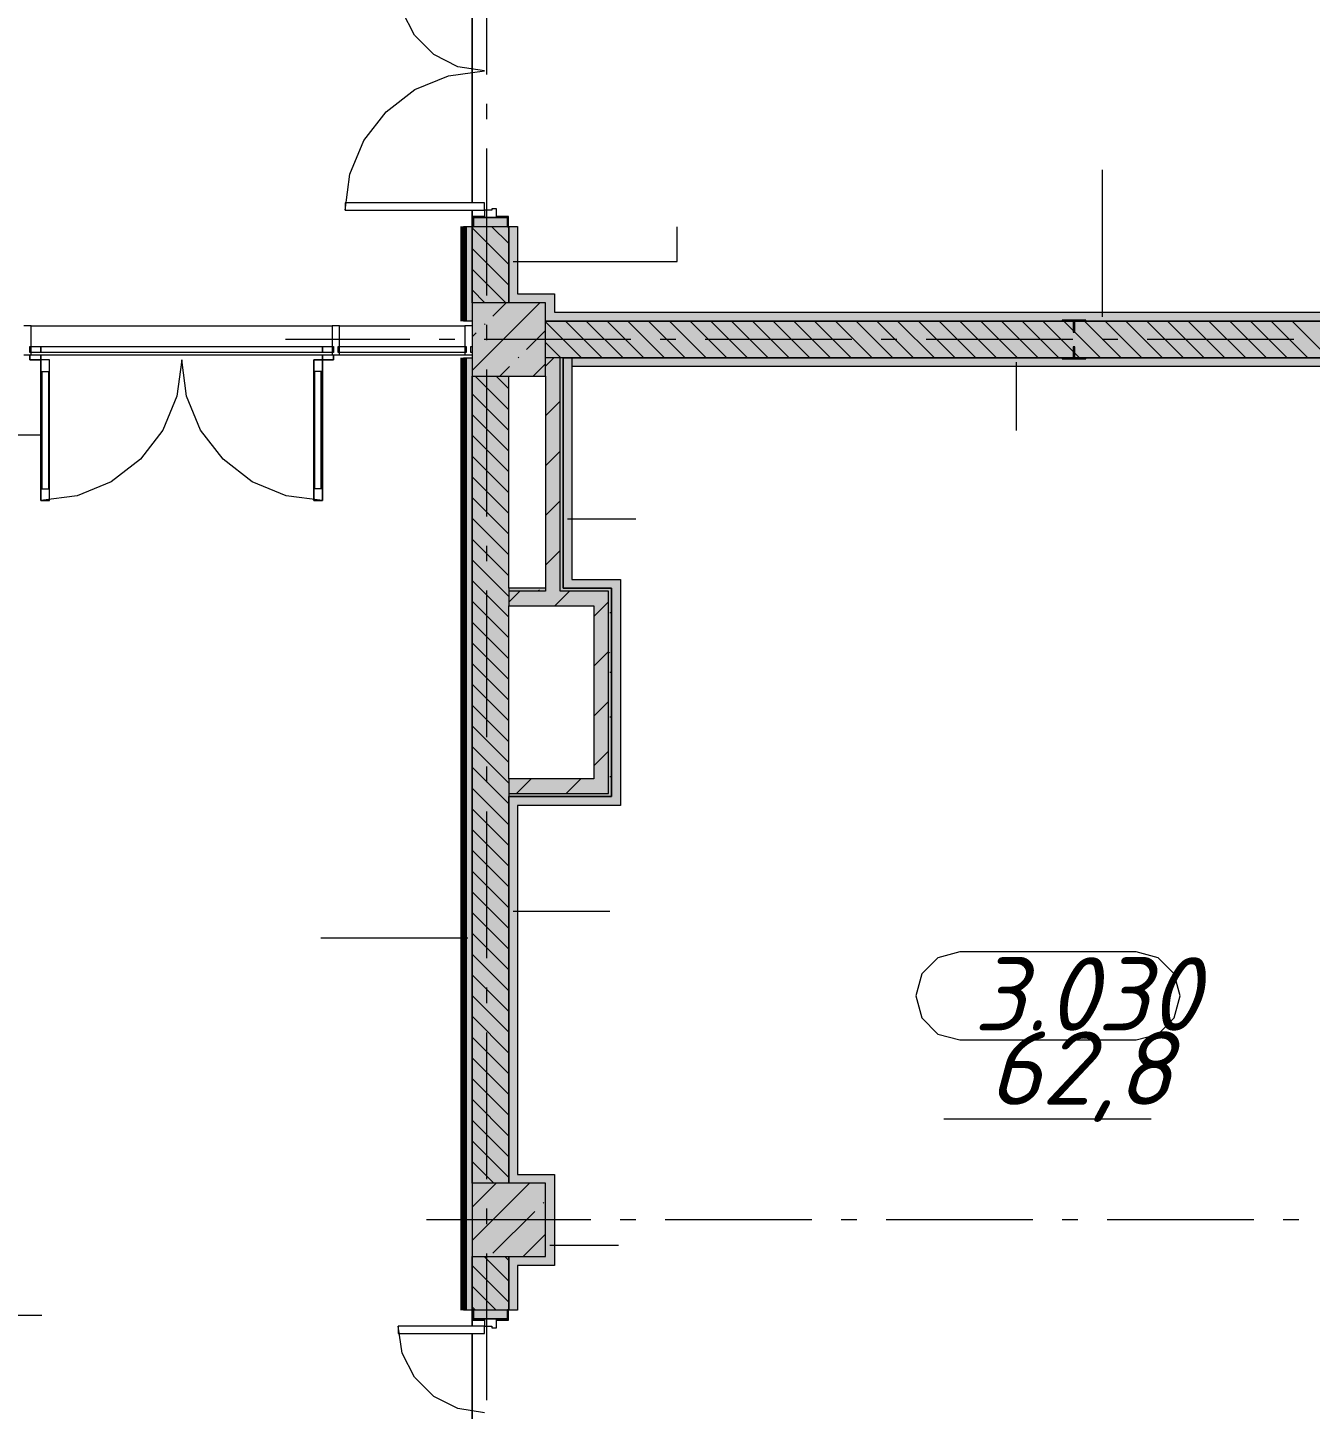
# Model space of a CAD drawing. Header units: millimetres. Extents: x -537608 to 253996, y -217170 to 186033.
# Drawn here: x -224305 to -215565, y 111380 to 120796 of the extents above; entities that cross this region are included whole.
import ezdxf

# ---------------------------------------------------------------- set-up
doc = ezdxf.new("R2010")
doc.units = ezdxf.units.MM
doc.layers.add('16) Лак 1.6м', color=160, linetype='Continuous', lineweight=90)
doc.layers.add('PDF _Геометрия', color=7, linetype='Continuous')
doc.layers.add('PDF _Текст', color=7, linetype='Continuous')
doc.layers.add('PDF _Сплошная заливка', color=7, linetype='Continuous', true_color=0xffffff)
doc.styles.add('PDF ISOCPEUR Italic', font='isocpeui.ttf')

msp = doc.modelspace()

# ---------------------------------------------------------------- hatches: boundary and pattern name
at = {"layer": 'PDF _Сплошная заливка', "transparency": 33554559}
h = msp.add_hatch(color=256, dxfattribs=at)
h.paths.add_polyline_path([(-221276.195, 91921.2686), (-221026.1962, 91921.2686), (-221028.1941, 92444.2684), (-221276.195, 92444.2684)], flags=0)
h.paths.add_polyline_path([(-221036.1945, 94206.2671), (-221036.1945, 94208.265), (-221026.1962, 94208.265), (-221026.1962, 94421.2653), (-221276.195, 94421.2653), (-221273.8698, 94208.265), (-221096.1952, 94206.2671)], flags=0)
h.paths.add_polyline_path([(-221045.5491, 94921.2673), (-221026.1962, 94921.2673), (-221026.1962, 98621.2643), (-221276.195, 98621.2643), (-221276.195, 94921.2673), (-221181.3681, 94921.2673)], flags=0)
h.paths.add_polyline_path([(-221026.1962, 99321.2648), (-221026.1962, 99611.2655), (-221276.195, 99611.2655), (-221276.195, 99321.2648), (-221111.1948, 99321.2648)], flags=0)
h.paths.add_polyline_path([(-221026.1962, 100311.2638), (-221026.1962, 100421.2647), (-221276.195, 100421.2647), (-221276.195, 100311.2638), (-221111.1948, 100311.2638)], flags=0)
h.paths.add_polyline_path([(-221026.1962, 100921.2645), (-221028.1941, 101439.2651), (-221276.195, 101439.2651), (-221276.195, 100921.2645), (-221048.5826, 100921.2645)], flags=0)
h.paths.add_polyline_path([(-221026.1962, 103201.2638), (-221026.1962, 103421.2634), (-221276.195, 103421.2634), (-221273.9215, 103203.2639), (-221028.1941, 103201.2638)], flags=0)
h.paths.add_polyline_path([(-221276.195, 103921.2653), (-221026.1962, 103921.2653), (-221026.1962, 109421.2627), (-221276.195, 109421.2627), (-221276.195, 105320.22)], flags=0)
h.paths.add_polyline_path([(-221026.1962, 109921.2625), (-221028.1941, 110294.2639), (-221276.195, 110294.2639), (-221276.195, 109921.2625)], flags=0)
h.paths.add_polyline_path([(-221096.1952, 112056.2626), (-221026.1962, 112058.2627), (-221026.1962, 112421.2636), (-221276.195, 112421.2636), (-221274.1949, 112058.2627), (-221206.196, 112056.2626)], flags=0)
h.paths.add_polyline_path([(-221214.4095, 112921.2633), (-221026.1962, 112921.2633), (-221026.1962, 118421.2607), (-221276.195, 118421.2607), (-221276.195, 112921.2633)], flags=0)
h.paths.add_polyline_path([(-221276.195, 118921.2605), (-221026.1962, 118921.2605), (-221028.1941, 119439.2612), (-221276.195, 119439.2612)], flags=0)
h.paths.add_polyline_path([(-221036.1945, 121201.2599), (-221036.1945, 121203.26), (-221026.1962, 121203.26), (-221026.1962, 121421.2594), (-221276.195, 121421.2594), (-221273.9215, 121203.26), (-221096.1952, 121201.2599)], flags=0)
h.paths.add_polyline_path([(-221276.195, 121921.2613), (-221026.1962, 121921.2613), (-221026.1962, 127421.2599), (-221276.195, 127421.2599), (-221276.195, 122310.9954)], flags=0)
h.paths.add_polyline_path([(-221254.6267, 127921.2597), (-221026.1962, 127921.2597), (-221028.1941, 128114.259), (-221276.195, 128114.259), (-221276.195, 127921.2597), (-221260.642, 127921.2597)], flags=0)
h.paths.add_polyline_path([(-221096.1952, 129876.2591), (-221026.1962, 129878.2592), (-221026.1962, 130421.2599), (-221276.195, 130421.2599), (-221274.1949, 129878.2592), (-221206.196, 129876.2591)], flags=0)
h.paths.add_polyline_path([(-221189.1855, 130921.2596), (-221026.1962, 130921.2596), (-221026.1962, 135771.2589), (-221276.195, 135771.2589), (-221276.195, 130921.2596)], flags=0)
h.paths.add_polyline_path([(-221273.7191, 136271.2587), (-221026.1962, 136271.2587), (-221028.1941, 137634.2575), (-221276.195, 137634.2575), (-221276.195, 136271.2587)], flags=0)
h.paths.add_polyline_path([(-221036.1945, 139396.2576), (-221036.1945, 139398.2576), (-221026.1962, 139398.2576), (-221028.1941, 139621.2568), (-221276.195, 139621.2568), (-221274.1949, 139398.2576), (-221096.1952, 139396.2576)], flags=0)
at = {"layer": 'PDF _Сплошная заливка', "true_color": 0xff7d7d, "transparency": 33554559}
h = msp.add_hatch(color=11, dxfattribs=at)
h.paths.add_polyline_path([(-221336.1957, 118796.2601), (-221276.195, 118796.2601), (-221276.195, 119441.2612), (-221336.1957, 119441.2612), (-221336.1957, 118921.2605)], flags=0)
h.paths.add_polyline_path([(-221276.195, 121201.2599), (-221276.195, 128116.2592), (-221336.1957, 128116.2592), (-221336.1957, 121201.2599)], flags=0)
h.paths.add_polyline_path([(-221276.195, 129876.2591), (-221276.195, 136261.2577), (-221336.1957, 136261.2577), (-221336.1957, 129876.2591)], flags=0)
for points in [[(-220716.1945, 118796.2601), (-220716.1945, 118981.2612), (-220776.1952, 118981.2612), (-220776.1952, 118796.2601), (-220751.8927, 118796.2601)], [(-213836.1964, 118796.2601), (-213836.1964, 118856.2607), (-220716.1945, 118856.2607), (-220716.1945, 118796.2601), (-214072.9389, 118796.2601)], [(-220656.196, 116976.0068), (-220596.1954, 116976.0068), (-220596.1954, 118546.2613), (-220656.196, 118546.2613), (-220656.196, 118063.2999)], [(-220326.1956, 115556.3126), (-220266.1949, 115556.3126), (-220266.1949, 117036.0074), (-220326.1956, 117036.0074), (-220326.1956, 116647.4015)], [(-221026.1962, 112981.2618), (-220966.1955, 112981.2618), (-220966.1955, 115556.3126), (-221026.1962, 115556.3126), (-221026.1962, 115231.5051)], [(-220776.1952, 112421.2636), (-220716.1945, 112421.2636), (-220716.1945, 112981.2618), (-220776.1952, 112981.2618), (-220776.1952, 112921.2633)], [(-220966.1955, 112361.2628), (-220716.1945, 112361.2628), (-220716.1945, 112421.2636), (-220966.1955, 112421.2636), (-220966.1955, 112399.7082)]]:
    msp.add_hatch(color=11, dxfattribs=at).paths.add_polyline_path(points)
at = {"layer": 'PDF _Сплошная заливка', "transparency": 33554559}
for points in [[(-214907.808, 118546.2613), (-213776.1962, 118546.2613), (-213776.1962, 118796.2601), (-220776.1952, 118796.2601), (-220776.1952, 118546.2613), (-218247.2844, 118546.2613)], [(-220776.1952, 116956.008), (-220676.1948, 116956.008), (-220676.1948, 118546.2613), (-220776.1952, 118546.2613), (-220776.1952, 116976.0068)], [(-220446.1948, 116856.0076), (-220346.1944, 116856.0076), (-220346.1944, 116956.008), (-221026.1962, 116956.008), (-221026.1962, 116856.0076)], [(-220346.1944, 115556.3126), (-220326.1956, 115556.3126), (-220326.1956, 116956.008), (-220346.1944, 116956.008), (-220346.1944, 115576.3114)], [(-220446.1948, 115576.3114), (-220346.1944, 115576.3114), (-220346.1944, 116856.0076), (-220446.1948, 116856.0076), (-220446.1948, 115676.3118)]]:
    msp.add_hatch(color=256, dxfattribs=at).paths.add_polyline_path(points)
at = {"layer": 'PDF _Сплошная заливка', "true_color": 0xff7d7d, "transparency": 33554559}
h = msp.add_hatch(color=11, dxfattribs=at)
h.paths.add_polyline_path([(-221336.1957, 110020.7634), (-221276.195, 110020.7634), (-221276.195, 110296.264), (-221336.1957, 110296.264), (-221336.1957, 110080.7619)], flags=0)
h.paths.add_polyline_path([(-221276.195, 112056.2626), (-221276.195, 118546.2613), (-221336.1957, 118546.2613), (-221336.1957, 112056.2626)], flags=0)
at = {"layer": 'PDF _Сплошная заливка', "true_color": 0xfca910, "transparency": 33554559}
msp.add_hatch(color=40, dxfattribs=at).paths.add_polyline_path([(-213776.1962, 118486.2606), (-213776.1962, 118546.2613), (-220596.1954, 118546.2613), (-220596.1954, 118486.2606), (-213836.1964, 118486.2606)])
at = {"layer": 'PDF _Сплошная заливка', "transparency": 33554559}
h = msp.add_hatch(color=256, dxfattribs=at)
h.paths.add_polyline_path([(-220346.1944, 116956.008), (-220326.1956, 116956.008), (-220326.1956, 116976.0068), (-220676.1948, 116976.0068), (-220676.1948, 116956.008)], flags=0)
h.paths.add_polyline_path([(-221026.1962, 116956.008), (-220776.1952, 116956.008), (-220776.1952, 116976.0068), (-221026.1962, 116976.0068)], flags=0)
at = {"layer": 'PDF _Сплошная заливка', "true_color": 0xff7d7d, "transparency": 33554559}
h = msp.add_hatch(color=11, dxfattribs=at)
h.paths.add_polyline_path([(-221026.1962, 109921.2625), (-220966.1955, 109921.2625), (-220966.1955, 110296.264), (-221026.1962, 110296.264), (-221026.1962, 110275.8626)], flags=0)
h.paths.add_polyline_path([(-221026.1962, 112056.2626), (-220966.1955, 112056.2626), (-220966.1955, 112421.2636), (-221026.1962, 112421.2636), (-221026.1962, 112399.7082)], flags=0)

# ---------------------------------------------------------------- linework, layer by layer
at = {"layer": '16) Лак 1.6м'}
for points in [[(-221336.1957, 119441.2612), (-221336.1957, 118796.2601)], [(-221336.1957, 118546.2613), (-221336.1957, 112056.2626)]]:
    msp.add_lwpolyline(points, dxfattribs=at)
at = {"layer": 'PDF _Геометрия', "color": 253, "lineweight": 9, "true_color": 0xaaaaaa}
for p, q in [((-221176.1946, 120477.5036), (-221176.1946, 121477.5032)), ((-221176.1946, 120171.6701), (-221176.1946, 120277.505)), ((-221176.1946, 118971.6698), (-221176.1946, 119971.6715)), ((-221026.1962, 119091.2599), (-221026.1962, 119099.2603)), ((-221176.1946, 118665.8385), (-221176.1946, 118771.6712)), ((-221701.0179, 118671.2618), (-222547.1372, 118671.2618)), ((-221395.1844, 118671.2618), (-221501.0193, 118671.2618)), ((-220195.1863, 118671.2618), (-221195.1858, 118671.2618)), ((-219889.3527, 118671.2618), (-219995.1855, 118671.2618)), ((-218689.3525, 118671.2618), (-219689.352, 118671.2618)), ((-218383.5189, 118671.2618), (-218489.3517, 118671.2618)), ((-217183.5186, 118671.2618), (-218183.5182, 118671.2618)), ((-216877.6851, 118671.2618), (-216983.52, 118671.2618)), ((-215677.687, 118671.2618), (-216677.6865, 118671.2618)), ((-221176.1946, 117465.8381), (-221176.1946, 118465.8377)), ((-225098.1504, 118021.2614), (-224207.4068, 118021.2614)), ((-221176.1946, 117160.0047), (-221176.1946, 117265.8373)), ((-221176.1946, 115960.0043), (-221176.1946, 116960.0039)), ((-221176.1946, 115654.173), (-221176.1946, 115760.0057)), ((-221176.1946, 114454.1727), (-221176.1946, 115454.1722)), ((-218102.8987, 114457.7358), (-218212.7079, 114347.9287)), ((-217952.9003, 114497.9271), (-218102.8987, 114457.7358)), ((-216752.8999, 114497.9271), (-217952.9003, 114497.9271)), ((-216602.8993, 114457.7358), (-216752.8999, 114497.9271)), ((-216493.0922, 114347.9287), (-216602.8993, 114457.7358)), ((-218212.7079, 114347.9287), (-218252.8993, 114197.9281)), ((-216452.8988, 114197.9281), (-216493.0922, 114347.9287)), ((-221176.1946, 114148.3391), (-221176.1946, 114254.1719)), ((-218252.8993, 114197.9281), (-218212.7079, 114047.9276)), ((-216493.0922, 114047.9276), (-216452.8988, 114197.9281)), ((-218212.7079, 114047.9276), (-218102.8987, 113938.1205)), ((-216602.8993, 113938.1205), (-216493.0922, 114047.9276)), ((-221176.1946, 112948.3388), (-221176.1946, 113948.3384)), ((-218102.8987, 113938.1205), (-217952.9003, 113897.927)), ((-216752.8999, 113897.927), (-216602.8993, 113938.1205)), ((-217952.9003, 113897.927), (-216752.8999, 113897.927)), ((-218061.9387, 113359.8932), (-216649.0263, 113359.8932)), ((-221176.1946, 112642.5053), (-221176.1946, 112748.3402)), ((-220467.6318, 112671.2623), (-221586.1944, 112671.2623)), ((-220161.7982, 112671.2623), (-220267.631, 112671.2623)), ((-218961.7979, 112671.2623), (-219961.7975, 112671.2623)), ((-218655.9644, 112671.2623), (-218761.7971, 112671.2623)), ((-217455.9641, 112671.2623), (-218455.9637, 112671.2623)), ((-217150.1306, 112671.2623), (-217255.9655, 112671.2623)), ((-215950.1325, 112671.2623), (-216950.132, 112671.2623)), ((-215644.2989, 112671.2623), (-215750.1317, 112671.2623)), ((-221176.1946, 111442.5072), (-221176.1946, 112442.5068)), ((-225098.1504, 112021.262), (-224207.4068, 112021.262))]:
    msp.add_line(p, q, dxfattribs=at)
at = {"layer": 'PDF _Геометрия', "color": 9, "lineweight": 9, "true_color": 0xc0c0c0}
for p, q in [((-221276.195, 119601.2602), (-221276.195, 121041.2609)), ((-221276.195, 121041.2609), (-221276.195, 119601.2602)), ((-221276.195, 119441.2612), (-221276.195, 119551.26)), ((-221276.195, 119551.26), (-221276.195, 119441.2612)), ((-221276.195, 111946.2617), (-221276.195, 112056.2626)), ((-221276.195, 112056.2626), (-221276.195, 111946.2617)), ((-221276.195, 110456.2628), (-221276.195, 111896.2637)), ((-221276.195, 111896.2637), (-221276.195, 110456.2628))]:
    msp.add_line(p, q, dxfattribs=at)
at = {"layer": 'PDF _Геометрия', "lineweight": 9}
for p, q in [((-221668.5148, 120744.4677), (-221752.3185, 120908.9404)), ((-221537.9877, 120613.9406), (-221668.5148, 120744.4677)), ((-221373.5149, 120530.1369), (-221537.9877, 120613.9406)), ((-221191.1942, 120501.2614), (-221373.5149, 120530.1369)), ((-221666.1961, 120373.9853), (-221437.0723, 120468.8896)), ((-221437.0723, 120468.8896), (-221191.1942, 120501.2614)), ((-221862.9458, 120223.0116), (-221666.1961, 120373.9853)), ((-222013.9196, 120026.2596), (-221862.9458, 120223.0116)), ((-222108.8239, 119797.138), (-222013.9196, 120026.2596)), ((-222141.1957, 119551.26), (-222108.8239, 119797.138)), ((-216980.6307, 118826.2615), (-216980.6307, 119826.261)), ((-221191.1942, 119601.2602), (-222141.1957, 119601.2602)), ((-222141.1957, 119601.2602), (-222141.1957, 119551.26)), ((-221191.1942, 119551.26), (-221191.1942, 119601.2602)), ((-222141.1957, 119551.26), (-221191.1942, 119551.26)), ((-221191.1942, 119509.2602), (-221274.1949, 119509.2602)), ((-221274.1949, 119509.2602), (-221274.1949, 119439.2612)), ((-221266.1945, 119439.2612), (-221266.1945, 119501.2597)), ((-221266.1945, 119501.2597), (-221191.1942, 119501.2597)), ((-221036.1945, 119501.2597), (-221266.1945, 119501.2597)), ((-221266.1945, 119501.2597), (-221266.1945, 119441.2612)), ((-221191.1942, 119551.26), (-221191.1942, 119501.2597)), ((-221141.1962, 119551.26), (-221191.1942, 119551.26)), ((-221191.1942, 119501.2597), (-221191.1942, 119509.2602)), ((-221191.1942, 119501.2597), (-221111.1948, 119501.2597)), ((-221111.1948, 119561.2605), (-221141.1962, 119561.2605)), ((-221141.1962, 119561.2605), (-221141.1962, 119551.26)), ((-221111.1948, 119501.2597), (-221111.1948, 119561.2605)), ((-221028.1941, 119509.2602), (-221111.1948, 119509.2602)), ((-221111.1948, 119509.2602), (-221111.1948, 119501.2597)), ((-221111.1948, 119501.2597), (-221036.1945, 119501.2597)), ((-221036.1945, 119501.2597), (-221036.1945, 119439.2612)), ((-221036.1945, 119441.2612), (-221036.1945, 119501.2597)), ((-221028.1941, 119439.2612), (-221028.1941, 119509.2602)), ((-221336.1957, 118796.2601), (-221336.1957, 119441.2612)), ((-221336.1957, 119441.2612), (-221276.195, 119441.2612)), ((-221276.195, 119441.2612), (-221276.195, 118921.2605)), ((-221276.195, 118921.2605), (-221276.195, 119441.2612)), ((-221026.1962, 119182.6872), (-221276.195, 119432.6861)), ((-221274.1949, 119439.2612), (-221266.1945, 119439.2612)), ((-221266.1945, 119441.2612), (-221036.1945, 119441.2612)), ((-221026.1962, 119324.1083), (-221143.3492, 119441.2612)), ((-221036.1945, 119439.2612), (-221028.1941, 119439.2612)), ((-221026.1962, 119441.2612), (-221026.1962, 118981.2612)), ((-221026.1962, 118981.2612), (-221026.1962, 119441.2612)), ((-221026.1962, 119441.2612), (-220966.1955, 119441.2612)), ((-220966.1955, 119441.2612), (-220966.1955, 118981.2612)), ((-219879.7463, 119202.1908), (-219879.7463, 119437.7864)), ((-221026.1962, 119041.2641), (-221276.195, 119291.265)), ((-221047.6116, 118921.2605), (-221276.195, 119149.844)), ((-220996.1948, 119202.1908), (-219879.7463, 119202.1908)), ((-221189.0348, 118921.2605), (-221276.195, 119008.4228)), ((-221026.1962, 118981.2612), (-221026.1962, 118921.2605)), ((-221026.1962, 118921.2605), (-221026.1962, 118981.2612)), ((-220966.1955, 118981.2612), (-220776.1952, 118981.2612)), ((-220776.1952, 118981.2612), (-220716.1945, 118981.2612)), ((-220716.1945, 118981.2612), (-220716.1945, 118856.2607)), ((-221276.195, 118916.8642), (-221271.7986, 118921.2605)), ((-221276.195, 118460.6684), (-220815.6007, 118921.2605)), ((-220776.1952, 118921.2605), (-221276.195, 118921.2605)), ((-221276.195, 118921.2605), (-221276.195, 118421.2607)), ((-221134.733, 118830.2272), (-221043.6996, 118921.2605)), ((-220776.1952, 118421.2607), (-220776.1952, 118921.2605)), ((-220716.1945, 118856.2607), (-213836.1964, 118856.2607)), ((-224279.8773, 118763.2618), (-224329.8775, 118763.2618)), ((-224279.8773, 118763.2618), (-222229.878, 118763.2618)), ((-224279.8773, 118623.2616), (-224279.8773, 118763.2618)), ((-222179.8778, 118763.2618), (-222229.878, 118763.2618)), ((-222229.878, 118763.2618), (-222229.878, 118623.2616)), ((-222179.8778, 118763.2618), (-221326.1951, 118763.2618)), ((-222179.8778, 118623.2616), (-222179.8778, 118763.2618)), ((-221276.195, 118796.2601), (-221336.1957, 118796.2601)), ((-221276.195, 118763.2618), (-221326.1951, 118763.2618)), ((-221326.1951, 118763.2618), (-221326.1951, 118623.2616)), ((-221191.7583, 118773.2019), (-221187.0175, 118777.9449)), ((-220716.1945, 118796.2601), (-220776.1952, 118796.2601)), ((-220776.1952, 118796.2601), (-220716.1945, 118796.2601)), ((-220531.1912, 118546.2613), (-220776.1952, 118791.2652)), ((-213836.1964, 118796.2601), (-220716.1945, 118796.2601)), ((-220716.1945, 118796.2601), (-213836.1964, 118796.2601)), ((-220389.7702, 118546.2613), (-220639.769, 118796.2601)), ((-220248.3491, 118546.2613), (-220498.348, 118796.2601)), ((-220106.9281, 118546.2613), (-220356.9269, 118796.2601)), ((-219965.5048, 118546.2613), (-220215.5059, 118796.2601)), ((-219824.0838, 118546.2613), (-220074.0847, 118796.2601)), ((-219682.6627, 118546.2613), (-219932.6637, 118796.2601)), ((-219541.2417, 118546.2613), (-219791.2426, 118796.2601)), ((-219399.8207, 118546.2613), (-219649.8194, 118796.2601)), ((-219258.3996, 118546.2613), (-219508.3984, 118796.2601)), ((-219116.9785, 118546.2613), (-219366.9773, 118796.2601)), ((-218975.5574, 118546.2613), (-219225.5563, 118796.2601)), ((-218834.1343, 118546.2613), (-219084.1352, 118796.2601)), ((-218692.7132, 118546.2613), (-218942.7142, 118796.2601)), ((-218551.2921, 118546.2613), (-218801.2931, 118796.2601)), ((-218409.8711, 118546.2613), (-218659.872, 118796.2601)), ((-218268.45, 118546.2613), (-218518.4489, 118796.2601)), ((-218127.029, 118546.2613), (-218377.0277, 118796.2601)), ((-217985.6079, 118546.2613), (-218235.6067, 118796.2601)), ((-217844.1869, 118546.2613), (-218094.1856, 118796.2601)), ((-217702.7636, 118546.2613), (-217952.7646, 118796.2601)), ((-217561.3426, 118546.2613), (-217811.3436, 118796.2601)), ((-217419.9216, 118546.2613), (-217669.9225, 118796.2601)), ((-217278.5004, 118546.2613), (-217528.5015, 118796.2601)), ((-217137.0794, 118546.2613), (-217387.0782, 118796.2601)), ((-216995.6583, 118546.2613), (-217245.6572, 118796.2601)), ((-216854.2373, 118546.2613), (-217104.2361, 118796.2601)), ((-216712.8163, 118546.2613), (-216962.815, 118796.2601)), ((-216571.393, 118546.2613), (-216821.394, 118796.2601)), ((-216429.972, 118546.2613), (-216679.9729, 118796.2601)), ((-216288.5509, 118546.2613), (-216538.5519, 118796.2601)), ((-216147.1299, 118546.2613), (-216397.1308, 118796.2601)), ((-216005.7088, 118546.2613), (-216255.7076, 118796.2601)), ((-215864.2877, 118546.2613), (-216114.2865, 118796.2601)), ((-215722.8667, 118546.2613), (-215972.8655, 118796.2601)), ((-215581.4456, 118546.2613), (-215831.4445, 118796.2601)), ((-215440.0224, 118546.2613), (-215690.0234, 118796.2601)), ((-221276.195, 118688.7653), (-221248.7835, 118716.1766)), ((-220906.6362, 118602.1283), (-220776.1952, 118732.5692)), ((-220672.6123, 118546.2613), (-220776.1952, 118649.8442)), ((-224329.8775, 118566.2601), (-224279.8773, 118566.2601)), ((-224289.8778, 118583.2619), (-224289.8778, 118623.2616)), ((-224289.8778, 118623.2616), (-224279.8773, 118623.2616)), ((-224279.8773, 118583.2619), (-224289.8778, 118583.2619)), ((-224289.8778, 118533.2617), (-224289.8778, 118566.2601)), ((-224289.8778, 118566.2601), (-224289.8778, 118533.2617)), ((-224279.8773, 118583.2619), (-224279.8773, 118623.2616)), ((-224279.8773, 118623.2616), (-222229.878, 118623.2616)), ((-222229.878, 118583.2619), (-224279.8773, 118583.2619)), ((-224279.8773, 118566.2601), (-224279.8773, 118583.2619)), ((-224279.8773, 118566.2601), (-222229.878, 118566.2601)), ((-224214.8775, 118623.2616), (-224214.8775, 118583.2619)), ((-224214.8775, 118583.2619), (-224214.8775, 118623.2616)), ((-224214.8775, 118533.2617), (-224214.8775, 118566.2601)), ((-224214.8775, 118566.2601), (-224214.8775, 118533.2617)), ((-222294.8778, 118583.2619), (-222294.8778, 118623.2616)), ((-222294.8778, 118623.2616), (-222294.8778, 118583.2619)), ((-222294.8778, 118533.2617), (-222294.8778, 118566.2601)), ((-222294.8778, 118566.2601), (-222294.8778, 118533.2617)), ((-222229.878, 118623.2616), (-222229.878, 118583.2619)), ((-222229.878, 118623.2616), (-222219.8797, 118623.2616)), ((-222219.8797, 118583.2619), (-222229.878, 118583.2619)), ((-222229.878, 118583.2619), (-222229.878, 118566.2601)), ((-222229.878, 118566.2601), (-222179.8778, 118566.2601)), ((-222219.8797, 118623.2616), (-222219.8797, 118583.2619)), ((-222219.8797, 118533.2617), (-222219.8797, 118566.2601)), ((-222219.8797, 118566.2601), (-222219.8797, 118533.2617)), ((-222189.8783, 118583.2619), (-222189.8783, 118623.2616)), ((-222189.8783, 118623.2616), (-222179.8778, 118623.2616)), ((-222179.8778, 118583.2619), (-222189.8783, 118583.2619)), ((-222179.8778, 118583.2619), (-222179.8778, 118623.2616)), ((-222179.8778, 118623.2616), (-221326.1951, 118623.2616)), ((-221326.1951, 118583.2619), (-222179.8778, 118583.2619)), ((-222179.8778, 118566.2601), (-222179.8778, 118583.2619)), ((-222179.8778, 118566.2601), (-221326.1951, 118566.2601)), ((-221326.1951, 118623.2616), (-221326.1951, 118583.2619)), ((-221326.1951, 118623.2616), (-221316.1947, 118623.2616)), ((-221316.1947, 118583.2619), (-221326.1951, 118583.2619)), ((-221326.1951, 118583.2619), (-221326.1951, 118566.2601)), ((-221326.1951, 118566.2601), (-221276.195, 118566.2601)), ((-221316.1947, 118623.2616), (-221316.1947, 118583.2619)), ((-221286.1954, 118583.2619), (-221286.1954, 118623.2616)), ((-221286.1954, 118623.2616), (-221276.195, 118623.2616)), ((-221276.195, 118583.2619), (-221286.1954, 118583.2619)), ((-220963.6593, 118545.103), (-220958.9185, 118549.8459)), ((-224214.8775, 118533.2617), (-224289.8778, 118533.2617)), ((-224289.8778, 118533.2617), (-224214.8775, 118533.2617)), ((-224214.8775, 117573.2619), (-224214.8775, 118533.2617)), ((-224154.8768, 118533.2617), (-224214.8775, 118533.2617)), ((-224214.8775, 118533.2617), (-224214.8775, 117573.2619)), ((-224154.8768, 118533.2617), (-224214.8775, 118533.2617)), ((-224214.8775, 118533.2617), (-224214.8775, 117573.2619)), ((-224154.8768, 117573.2619), (-224154.8768, 118533.2617)), ((-224154.8768, 117573.2619), (-224154.8768, 118533.2617)), ((-223254.8777, 118533.2617), (-223287.5896, 118284.7936)), ((-223222.1678, 118284.7936), (-223254.8777, 118533.2617)), ((-222354.8785, 118533.2617), (-222294.8778, 118533.2617)), ((-222354.8785, 117573.2619), (-222354.8785, 118533.2617)), ((-222354.8785, 118533.2617), (-222354.8785, 117573.2619)), ((-222294.8778, 118533.2617), (-222354.8785, 118533.2617)), ((-222294.8778, 118533.2617), (-222294.8778, 117573.2619)), ((-222294.8778, 117573.2619), (-222294.8778, 118533.2617)), ((-222294.8778, 118533.2617), (-222219.8797, 118533.2617)), ((-222219.8797, 118533.2617), (-222294.8778, 118533.2617)), ((-222294.8778, 118533.2617), (-222294.8778, 117573.2619)), ((-221336.1957, 112056.2626), (-221336.1957, 118546.2613)), ((-221336.1957, 118546.2613), (-221276.195, 118546.2613)), ((-221087.5037, 118421.2607), (-221020.6846, 118488.0798)), ((-220859.4047, 118421.2607), (-220776.1952, 118504.4703)), ((-220776.1952, 118489.7333), (-220719.6694, 118546.2613)), ((-220676.1948, 118546.2613), (-220776.1952, 118546.2613)), ((-220656.196, 118546.2613), (-220676.1948, 118546.2613)), ((-220676.1948, 116976.0068), (-220676.1948, 118546.2613)), ((-220596.1954, 118546.2613), (-220656.196, 118546.2613)), ((-220656.196, 118546.2613), (-220596.1954, 118546.2613)), ((-220656.196, 118546.2613), (-220656.196, 116976.0068)), ((-220656.196, 116976.0068), (-220656.196, 118546.2613)), ((-220596.1954, 118546.2613), (-213776.1962, 118546.2613)), ((-213776.1962, 118546.2613), (-220596.1954, 118546.2613)), ((-220596.1954, 118546.2613), (-220596.1954, 118486.2606)), ((-213836.1964, 118486.2606), (-220596.1954, 118486.2606)), ((-220596.1954, 118486.2606), (-220596.1954, 117036.0074)), ((-217569.7068, 118516.262), (-217569.7068, 118050.111)), ((-224214.8775, 118453.2601), (-224154.8768, 118453.2601)), ((-224204.877, 117653.2614), (-224204.877, 118453.2601)), ((-224160.8771, 117653.2614), (-224160.8771, 118453.2601)), ((-222294.8778, 118453.2601), (-222354.8785, 118453.2601)), ((-222348.8782, 117653.2614), (-222348.8782, 118453.2601)), ((-222304.8784, 117653.2614), (-222304.8784, 118453.2601)), ((-221276.195, 118421.2607), (-220776.1952, 118421.2607)), ((-221276.195, 118421.2607), (-221276.195, 112921.2633)), ((-221276.195, 112921.2633), (-221276.195, 118421.2607)), ((-221026.1962, 118192.7377), (-221254.7192, 118421.2607)), ((-221026.1962, 118334.1588), (-221113.2982, 118421.2607)), ((-221026.1962, 116976.0068), (-221026.1962, 118421.2607)), ((-220776.1952, 118421.2607), (-220776.1952, 116976.0068)), ((-223287.5896, 118284.7936), (-223383.493, 118053.2607)), ((-223126.2624, 118053.2607), (-223222.1678, 118284.7936)), ((-221026.1962, 118051.3167), (-221276.195, 118301.3154)), ((-220776.1952, 118150.3224), (-220676.1948, 118250.3227)), ((-221026.1962, 117909.8934), (-221276.195, 118159.8944)), ((-223383.493, 118053.2607), (-223536.0555, 117854.4376)), ((-222973.7019, 117854.4376), (-223126.2624, 118053.2607)), ((-221026.1962, 117768.4724), (-221276.195, 118018.4733)), ((-220776.1952, 117810.9114), (-220676.1948, 117910.9118)), ((-223536.0555, 117854.4376), (-223734.8787, 117701.8772)), ((-222774.8788, 117701.8772), (-222973.7019, 117854.4376)), ((-221026.1962, 117627.0513), (-221276.195, 117877.0523)), ((-223734.8787, 117701.8772), (-223966.4116, 117605.9717)), ((-222543.3459, 117605.9717), (-222774.8788, 117701.8772)), ((-221026.1962, 117485.6302), (-221276.195, 117735.6312)), ((-224214.8775, 117653.2614), (-224154.8768, 117653.2614)), ((-222294.8778, 117653.2614), (-222354.8785, 117653.2614)), ((-223966.4116, 117605.9717), (-224214.8775, 117573.2619)), ((-224214.8775, 117573.2619), (-224154.8768, 117573.2619)), ((-224214.8775, 117573.2619), (-224154.8768, 117573.2619)), ((-222294.8778, 117573.2619), (-222543.3459, 117605.9717)), ((-222294.8778, 117573.2619), (-222354.8785, 117573.2619)), ((-222354.8785, 117573.2619), (-222294.8778, 117573.2619)), ((-221026.1962, 117344.2092), (-221276.195, 117594.208)), ((-220776.1952, 117471.5004), (-220676.1948, 117571.5008)), ((-221026.1962, 117202.7881), (-221276.195, 117452.787)), ((-220626.1947, 117449.1355), (-220160.0458, 117449.1355)), ((-221026.1962, 117061.3671), (-221276.195, 117311.3659)), ((-220776.1952, 117132.0894), (-220676.1948, 117232.0898)), ((-221026.1962, 116919.946), (-221276.195, 117169.9448)), ((-221026.1962, 116778.5228), (-221276.195, 117028.5237)), ((-220776.1952, 116976.0068), (-221026.1962, 116976.0068)), ((-221026.1962, 116976.0068), (-221026.1962, 116956.008)), ((-221026.1962, 116882.0885), (-220952.2767, 116956.008)), ((-220776.1952, 116956.008), (-221026.1962, 116956.008)), ((-221026.1962, 116956.008), (-221026.1962, 116856.0076)), ((-220776.1952, 116976.0068), (-220776.1952, 116956.008)), ((-220712.8661, 116856.0076), (-220612.8657, 116956.008)), ((-220676.1948, 116956.008), (-220676.1948, 116976.0068)), ((-220346.1944, 116956.008), (-220676.1948, 116956.008)), ((-220656.196, 116976.0068), (-220326.1956, 116976.0068)), ((-220596.1954, 116976.0068), (-220656.196, 116976.0068)), ((-220596.1954, 117036.0074), (-220326.1956, 117036.0074)), ((-220326.1956, 116976.0068), (-220596.1954, 116976.0068)), ((-220346.1944, 116856.0076), (-220346.1944, 116956.008)), ((-220326.1956, 117036.0074), (-220266.1949, 117036.0074)), ((-220326.1956, 116976.0068), (-220326.1956, 116956.008)), ((-220326.1956, 115556.3126), (-220326.1956, 116976.0068)), ((-220326.1956, 116956.008), (-220326.1956, 116856.0076)), ((-220266.1949, 117036.0074), (-220266.1949, 115556.3126)), ((-221026.1962, 116637.1017), (-221276.195, 116887.1027)), ((-221026.1962, 115676.3118), (-221026.1962, 116856.0076)), ((-221026.1962, 116856.0076), (-220446.1948, 116856.0076)), ((-220446.1948, 116783.2679), (-220373.4551, 116856.0076)), ((-220446.1948, 116856.0076), (-220446.1948, 115676.3118)), ((-220373.4551, 116856.0076), (-220346.1944, 116883.2662)), ((-220346.1944, 115576.3114), (-220346.1944, 116856.0076)), ((-220326.1956, 116856.0076), (-220326.1956, 115556.3126)), ((-221026.1962, 116495.6807), (-221276.195, 116745.6817)), ((-221026.1962, 116354.2597), (-221276.195, 116604.2606)), ((-220446.1948, 116443.8548), (-220346.1944, 116543.8552)), ((-221026.1962, 116212.8385), (-221276.195, 116462.8374)), ((-221026.1962, 116071.4175), (-221276.195, 116321.4163)), ((-220446.1948, 116104.4438), (-220346.1944, 116204.4442)), ((-221026.1962, 115929.9964), (-221276.195, 116179.9953)), ((-221026.1962, 115788.5754), (-221276.195, 116038.5742)), ((-221026.1962, 115647.1543), (-221276.195, 115897.1532)), ((-220446.1948, 115765.035), (-220346.1944, 115865.0333)), ((-221026.1962, 115505.7333), (-221276.195, 115755.7321)), ((-220446.1948, 115676.3118), (-221026.1962, 115676.3118)), ((-221026.1962, 115676.3118), (-221026.1962, 115576.3114)), ((-220974.3272, 115576.3114), (-220874.329, 115676.3118)), ((-220634.9162, 115576.3114), (-220534.918, 115676.3118)), ((-221026.1962, 115364.3101), (-221276.195, 115614.311)), ((-221026.1962, 115576.3114), (-220446.1948, 115576.3114)), ((-221026.1962, 115576.3114), (-221026.1962, 115556.3126)), ((-220446.1948, 115556.3126), (-221026.1962, 115556.3126)), ((-221026.1962, 115556.3126), (-221026.1962, 112981.2618)), ((-221026.1962, 112981.2618), (-221026.1962, 115556.3126)), ((-221026.1962, 115556.3126), (-220966.1955, 115556.3126)), ((-220966.1955, 115556.3126), (-220326.1956, 115556.3126)), ((-220446.1948, 115576.3114), (-220346.1944, 115576.3114)), ((-220346.1944, 115556.3126), (-220446.1948, 115556.3126)), ((-220326.1956, 115556.3126), (-220346.1944, 115556.3126)), ((-220266.1949, 115556.3126), (-220266.1949, 115496.312)), ((-221026.1962, 115222.889), (-221276.195, 115472.89)), ((-220266.1949, 115496.312), (-220966.1955, 115496.312)), ((-220966.1955, 115496.312), (-220966.1955, 112981.2618)), ((-221026.1962, 115081.468), (-221276.195, 115331.4689)), ((-221026.1962, 114940.0469), (-221276.195, 115190.0479)), ((-221026.1962, 114798.6258), (-221276.195, 115048.6246)), ((-221026.1962, 114657.2048), (-221276.195, 114907.2036)), ((-221026.1962, 114515.7837), (-221276.195, 114765.7826)), ((-220996.1948, 114774.3211), (-220339.1198, 114774.3211)), ((-221026.1962, 114374.3605), (-221276.195, 114624.3615)), ((-221306.1942, 114592.0414), (-222306.1959, 114592.0414)), ((-221026.1962, 114232.9394), (-221276.195, 114482.9404)), ((-221026.1962, 114091.5184), (-221276.195, 114341.5193)), ((-221026.1962, 113950.0973), (-221276.195, 114200.0983)), ((-221026.1962, 113808.6763), (-221276.195, 114058.6772)), ((-221026.1962, 113667.2553), (-221276.195, 113917.254)), ((-221026.1962, 113525.8342), (-221276.195, 113775.833)), ((-221026.1962, 113384.4131), (-221276.195, 113634.4119)), ((-221026.1962, 113242.9899), (-221276.195, 113492.9909)), ((-221026.1962, 113101.5689), (-221276.195, 113351.5698)), ((-221026.1962, 112960.1478), (-221276.195, 113210.1488)), ((-221128.7306, 112921.2633), (-221276.195, 113068.7277)), ((-221270.1516, 112921.2633), (-221276.195, 112927.3066)), ((-221276.195, 112530.1082), (-220885.0399, 112921.2633)), ((-221276.195, 112758.2072), (-221113.1389, 112921.2633)), ((-220776.1952, 112921.2633), (-221276.195, 112921.2633)), ((-221276.195, 112921.2633), (-221276.195, 112421.2636)), ((-221026.1962, 112981.2618), (-221026.1962, 112921.2633)), ((-221026.1962, 112921.2633), (-221026.1962, 112981.2618)), ((-220966.1955, 112981.2618), (-220776.1952, 112981.2618)), ((-220776.1952, 112981.2618), (-220716.1945, 112981.2618)), ((-220776.1952, 112421.2636), (-220776.1952, 112921.2633)), ((-220716.1945, 112981.2618), (-220716.1945, 112421.2636)), ((-221134.733, 112443.4712), (-220849.6109, 112728.5933)), ((-220792.5857, 112785.6186), (-220787.8448, 112790.3594)), ((-220928.8439, 112421.2636), (-220776.1952, 112573.9101)), ((-220746.1959, 112498.7849), (-220280.0449, 112498.7849)), ((-221276.195, 112421.2636), (-220776.1952, 112421.2636)), ((-221276.195, 112056.2626), (-221276.195, 112421.2636)), ((-221276.195, 112421.2636), (-221276.195, 112056.2626)), ((-221026.1962, 112111.6193), (-221276.195, 112361.6202)), ((-221026.1962, 112253.0425), (-221194.4172, 112421.2636)), ((-221026.1962, 112394.4636), (-221052.994, 112421.2636)), ((-221026.1962, 112056.2626), (-221026.1962, 112421.2636)), ((-221026.1962, 112421.2636), (-221026.1962, 112056.2626)), ((-220716.1945, 112361.2628), (-220966.1955, 112361.2628)), ((-220966.1955, 112361.2628), (-220966.1955, 112056.2626)), ((-220716.1945, 112421.2636), (-220716.1945, 112361.2628)), ((-221112.2583, 112056.2626), (-221276.195, 112220.1992)), ((-221276.195, 112056.2626), (-221336.1957, 112056.2626)), ((-221253.6794, 112056.2626), (-221276.195, 112078.7782)), ((-221266.1945, 112058.2627), (-221274.1949, 112058.2627)), ((-221274.1949, 112058.2627), (-221274.1949, 111988.2637)), ((-221266.1945, 111996.2619), (-221266.1945, 112058.2627)), ((-221036.1945, 112056.2626), (-221266.1945, 112056.2626)), ((-221266.1945, 112056.2626), (-221266.1945, 111996.2619)), ((-221036.1945, 112058.2627), (-221036.1945, 111996.2619)), ((-221028.1941, 112058.2627), (-221036.1945, 112058.2627)), ((-221036.1945, 111996.2619), (-221036.1945, 112056.2626)), ((-221028.1941, 111988.2637), (-221028.1941, 112058.2627)), ((-220966.1955, 112056.2626), (-221026.1962, 112056.2626)), ((-221274.1949, 111988.2637), (-221191.1942, 111988.2637)), ((-221191.1942, 111996.2619), (-221266.1945, 111996.2619)), ((-221266.1945, 111996.2619), (-221036.1945, 111996.2619)), ((-221111.1948, 111996.2619), (-221191.1942, 111996.2619)), ((-221191.1942, 111996.2619), (-221191.1942, 111946.2617)), ((-221191.1942, 111988.2637), (-221191.1942, 111996.2619)), ((-221111.1948, 111936.2634), (-221111.1948, 111996.2619)), ((-221036.1945, 111996.2619), (-221111.1948, 111996.2619)), ((-221111.1948, 111996.2619), (-221111.1948, 111988.2637)), ((-221111.1948, 111988.2637), (-221028.1941, 111988.2637)), ((-221781.196, 111946.2617), (-221781.196, 111896.2637)), ((-221191.1942, 111946.2617), (-221781.196, 111946.2617)), ((-221752.3185, 111763.9431), (-221781.196, 111946.2617)), ((-221781.196, 111896.2637), (-221191.1942, 111896.2637)), ((-221191.1942, 111896.2637), (-221191.1942, 111946.2617)), ((-221191.1942, 111946.2617), (-221141.1962, 111946.2617)), ((-221141.1962, 111946.2617), (-221141.1962, 111936.2634)), ((-221141.1962, 111936.2634), (-221111.1948, 111936.2634)), ((-221668.5148, 111599.4704), (-221752.3185, 111763.9431)), ((-221537.9877, 111468.9433), (-221668.5148, 111599.4704)), ((-221373.5149, 111385.1395), (-221537.9877, 111468.9433)), ((-221191.1942, 111356.262), (-221373.5149, 111385.1395))]:
    msp.add_line(p, q, dxfattribs=at)
at = {"layer": 'PDF _Геометрия', "color": 253, "lineweight": 20, "true_color": 0xaaaaaa}
for p, q in [((-217176.1254, 118802.2603), (-217257.126, 118802.2603)), ((-217257.126, 118802.2603), (-217257.126, 118796.2601)), ((-217257.126, 118796.2601), (-217182.1257, 118796.2601)), ((-217182.1257, 118796.2601), (-217182.1257, 118721.2619)), ((-217176.1254, 118721.2619), (-217176.1254, 118802.2603)), ((-217095.1248, 118802.2603), (-217176.1254, 118802.2603)), ((-217176.1254, 118802.2603), (-217176.1254, 118721.2619)), ((-217170.1251, 118721.2619), (-217170.1251, 118796.2601)), ((-217170.1251, 118796.2601), (-217095.1248, 118796.2601)), ((-217095.1248, 118796.2601), (-217095.1248, 118802.2603)), ((-217182.1257, 118721.2619), (-217176.1254, 118721.2619)), ((-217176.1254, 118721.2619), (-217170.1251, 118721.2619)), ((-217182.1257, 118621.2615), (-217182.1257, 118546.2613)), ((-217176.1254, 118621.2615), (-217182.1257, 118621.2615)), ((-217176.1254, 118540.261), (-217176.1254, 118621.2615)), ((-217170.1251, 118621.2615), (-217176.1254, 118621.2615)), ((-217176.1254, 118621.2615), (-217176.1254, 118540.261)), ((-217170.1251, 118546.2613), (-217170.1251, 118621.2615)), ((-217182.1257, 118546.2613), (-217257.126, 118546.2613)), ((-217257.126, 118546.2613), (-217257.126, 118540.261)), ((-217257.126, 118540.261), (-217176.1254, 118540.261)), ((-217176.1254, 118540.261), (-217095.1248, 118540.261)), ((-217095.1248, 118546.2613), (-217170.1251, 118546.2613)), ((-217095.1248, 118540.261), (-217095.1248, 118546.2613))]:
    msp.add_line(p, q, dxfattribs=at)
at = {"layer": 'PDF _Геометрия', "color": 8, "lineweight": 9, "true_color": 0x787878}
for p, q in [((-220817.8204, 116958.9037), (-220821.1747, 116964.7102)), ((-220591.0455, 116972.5168), (-220593.0607, 116976.0068)), ((-220409.0219, 116976.0068), (-220410.079, 116974.1768)), ((-220338.1962, 116809.8203), (-220331.4897, 116809.8203)), ((-220337.0444, 116532.5759), (-220340.3986, 116538.3823)), ((-220338.1962, 116403.4202), (-220331.4897, 116403.4202)), ((-220338.1962, 116098.6201), (-220331.4897, 116098.6201)), ((-220338.1962, 115692.22), (-220331.4897, 115692.22))]:
    msp.add_line(p, q, dxfattribs=at)
at = {"layer": 'PDF _Сплошная заливка', "color": 7, "lineweight": 35, "true_color": 0xf4f4f4, "transparency": 33554559}
for points in [[(-221036.1945, 119441.2612), (-221036.1945, 119501.2597), (-221266.1945, 119441.2612), (-221266.1945, 119501.2597)], [(-221036.1945, 111996.2619), (-221036.1945, 112056.2626), (-221266.1945, 111996.2619), (-221266.1945, 112056.2626)]]:
    msp.add_solid(points, dxfattribs=at)
at = {"layer": 'PDF _Сплошная заливка', "color": 11, "lineweight": 35, "true_color": 0xff7d7d, "transparency": 33554559}
for points in [[(-220966.1955, 118981.2612), (-220966.1955, 119441.2612), (-221026.1962, 118981.2612), (-221026.1962, 119441.2612)], [(-220776.1952, 118921.2605), (-220776.1952, 118981.2612), (-221026.1962, 118921.2605), (-221026.1962, 118981.2612)], [(-220326.1956, 116976.0068), (-220326.1956, 117036.0074), (-220596.1954, 116976.0068), (-220596.1954, 117036.0074)], [(-220966.1955, 115496.312), (-220266.1949, 115496.312), (-220966.1955, 115556.3126), (-220266.1949, 115556.3126)], [(-220776.1952, 112921.2633), (-220776.1952, 112981.2618), (-221026.1962, 112921.2633), (-221026.1962, 112981.2618)]]:
    msp.add_solid(points, dxfattribs=at)
at = {"layer": 'PDF _Сплошная заливка', "lineweight": 35, "transparency": 33554559}
for points in [[(-220776.1952, 118421.2607), (-220776.1952, 118921.2605), (-221276.195, 118421.2607), (-221276.195, 118921.2605)], [(-220656.196, 116976.0068), (-220656.196, 118546.2613), (-220676.1948, 116976.0068), (-220676.1948, 118546.2613)], [(-220446.1948, 115576.3114), (-220446.1948, 115676.3118), (-221026.1962, 115576.3114), (-221026.1962, 115676.3118)], [(-221026.1962, 115556.3126), (-220346.1944, 115556.3126), (-221026.1962, 115576.3114), (-220346.1944, 115576.3114)], [(-220776.1952, 112421.2636), (-220776.1952, 112921.2633), (-221276.195, 112421.2636), (-221276.195, 112921.2633)]]:
    msp.add_solid(points, dxfattribs=at)

# ---------------------------------------------------------------- texts
at = {"layer": 'PDF _Текст', "char_height": 500, "attachment_point": 4, "style": 'PDF ISOCPEUR Italic'}
for s, insert in [('3.030', (-217860.2307, 114211.2119)), ('62,8', (-217761.2292, 113647.2672))]:
    msp.add_mtext(s, dxfattribs=dict(at, insert=insert))

doc.saveas('drawing.dxf')
